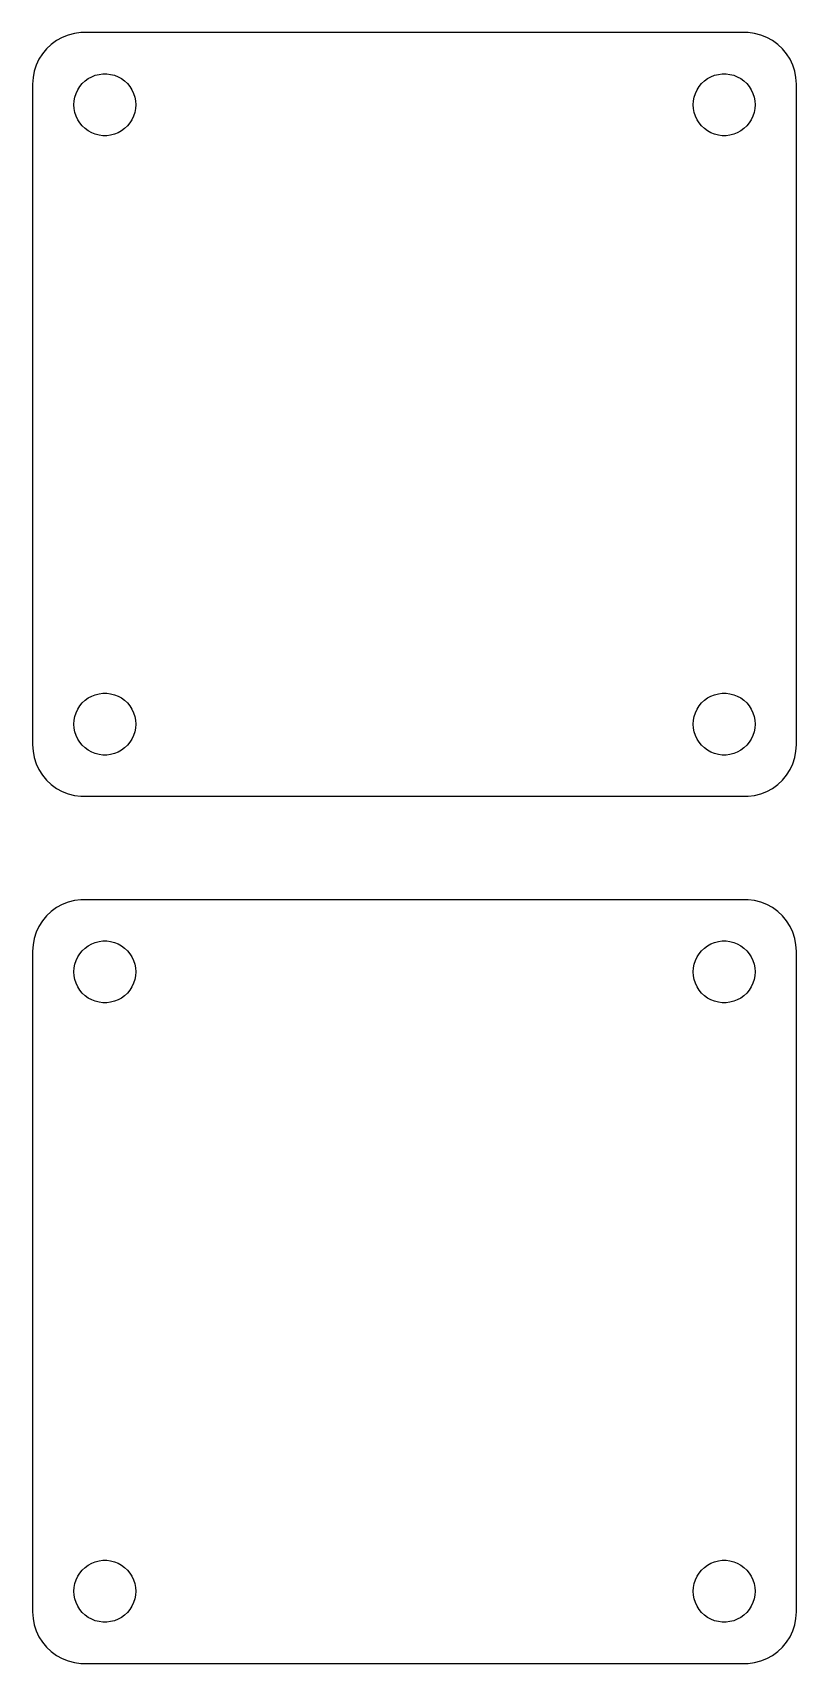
# Model space of a CAD drawing. Header units: metres. Extents: x -37 to 37, y 131 to 289.
import ezdxf

# ---------------------------------------------------------------- set-up
doc = ezdxf.new("R2010")
doc.units = ezdxf.units.M

msp = doc.modelspace()

# ---------------------------------------------------------------- linework, layer by layer
for p, q in [((-35.1871, 287.853), (-35.6448, 287.423)), ((-34.6791, 288.222), (-35.1871, 287.853)), ((-34.1289, 288.524), (-34.6791, 288.222)), ((-33.5451, 288.755), (-34.1289, 288.524)), ((-32.9369, 288.911), (-33.5451, 288.755)), ((-32.3139, 288.99), (-32.9369, 288.911)), ((32.3139, 288.99), (-32.3139, 288.99)), ((32.9369, 288.911), (32.3139, 288.99)), ((33.5451, 288.755), (32.9369, 288.911)), ((34.1289, 288.524), (33.5451, 288.755)), ((34.6791, 288.222), (34.1289, 288.524)), ((35.1871, 287.853), (34.6791, 288.222)), ((35.6448, 287.423), (35.1871, 287.853)), ((-36.3815, 286.409), (-36.6489, 285.841)), ((-36.0451, 286.939), (-36.3815, 286.409)), ((-35.6448, 287.423), (-36.0451, 286.939)), ((36.0451, 286.939), (35.6448, 287.423)), ((36.3815, 286.409), (36.0451, 286.939)), ((36.6489, 285.841), (36.3815, 286.409)), ((-36.9606, 284.627), (-37, 284)), ((-36.8429, 285.243), (-36.9606, 284.627)), ((-36.6489, 285.841), (-36.8429, 285.243)), ((-31.9123, 284.312), (-31.6075, 284.533)), ((-31.6075, 284.533), (-31.2773, 284.714)), ((-31.2773, 284.714), (-30.927, 284.853)), ((-30.927, 284.853), (-30.5621, 284.947)), ((-30.5621, 284.947), (-30.1884, 284.994)), ((-30.1884, 284.994), (-29.8116, 284.994)), ((-29.8116, 284.994), (-29.4379, 284.947)), ((-29.4379, 284.947), (-29.0729, 284.853)), ((-29.0729, 284.853), (-28.7227, 284.714)), ((-28.7227, 284.714), (-28.3925, 284.533)), ((-28.3925, 284.533), (-28.0877, 284.312)), ((28.0877, 284.312), (28.3925, 284.533)), ((28.3925, 284.533), (28.7227, 284.714)), ((28.7227, 284.714), (29.0729, 284.853)), ((29.0729, 284.853), (29.4379, 284.947)), ((29.4379, 284.947), (29.8116, 284.994)), ((29.8116, 284.994), (30.1884, 284.994)), ((30.1884, 284.994), (30.5621, 284.947)), ((30.5621, 284.947), (30.927, 284.853)), ((30.927, 284.853), (31.2773, 284.714)), ((31.2773, 284.714), (31.6075, 284.533)), ((31.6075, 284.533), (31.9123, 284.312)), ((36.8429, 285.243), (36.6489, 285.841)), ((36.9606, 284.627), (36.8429, 285.243)), ((37, 284), (36.9606, 284.627)), ((-37, 284), (-37, 220)), ((-32.9057, 282.746), (-32.7893, 283.104)), ((-32.7893, 283.104), (-32.6289, 283.445)), ((-32.6289, 283.445), (-32.427, 283.763)), ((-32.427, 283.763), (-32.1869, 284.054)), ((-32.1869, 284.054), (-31.9123, 284.312)), ((-28.0877, 284.312), (-27.8131, 284.054)), ((-27.8131, 284.054), (-27.5729, 283.763)), ((-27.5729, 283.763), (-27.3711, 283.445)), ((-27.3711, 283.445), (-27.2107, 283.104)), ((-27.2107, 283.104), (-27.0942, 282.746)), ((27.0942, 282.746), (27.2107, 283.104)), ((27.2107, 283.104), (27.3711, 283.445)), ((27.3711, 283.445), (27.5729, 283.763)), ((27.5729, 283.763), (27.8131, 284.054)), ((27.8131, 284.054), (28.0877, 284.312)), ((31.9123, 284.312), (32.1869, 284.054)), ((32.1869, 284.054), (32.427, 283.763)), ((32.427, 283.763), (32.6289, 283.445)), ((32.6289, 283.445), (32.7893, 283.104)), ((32.7893, 283.104), (32.9057, 282.746)), ((37, 220), (37, 284)), ((-33, 282), (-32.9763, 282.376)), ((-32.9763, 281.624), (-33, 282)), ((-32.9763, 282.376), (-32.9057, 282.746)), ((-32.9057, 281.254), (-32.9763, 281.624)), ((-32.7893, 280.896), (-32.9057, 281.254)), ((-27.0942, 281.254), (-27.2107, 280.896)), ((-27.0942, 282.746), (-27.0237, 282.376)), ((-27.0237, 281.624), (-27.0942, 281.254)), ((-27.0237, 282.376), (-27, 282)), ((-27, 282), (-27.0237, 281.624)), ((27, 282), (27.0237, 282.376)), ((27.0237, 281.624), (27, 282)), ((27.0237, 282.376), (27.0942, 282.746)), ((27.0942, 281.254), (27.0237, 281.624)), ((27.2107, 280.896), (27.0942, 281.254)), ((32.9057, 281.254), (32.7893, 280.896)), ((32.9057, 282.746), (32.9763, 282.376)), ((32.9763, 281.624), (32.9057, 281.254)), ((32.9763, 282.376), (33, 282)), ((33, 282), (32.9763, 281.624)), ((-32.6289, 280.555), (-32.7893, 280.896)), ((-32.427, 280.237), (-32.6289, 280.555)), ((-32.1869, 279.946), (-32.427, 280.237)), ((-31.9123, 279.688), (-32.1869, 279.946)), ((-31.6075, 279.467), (-31.9123, 279.688)), ((-28.0877, 279.688), (-28.3925, 279.467)), ((-27.8131, 279.946), (-28.0877, 279.688)), ((-27.5729, 280.237), (-27.8131, 279.946)), ((-27.3711, 280.555), (-27.5729, 280.237)), ((-27.2107, 280.896), (-27.3711, 280.555)), ((27.3711, 280.555), (27.2107, 280.896)), ((27.5729, 280.237), (27.3711, 280.555)), ((27.8131, 279.946), (27.5729, 280.237)), ((28.0877, 279.688), (27.8131, 279.946)), ((28.3925, 279.467), (28.0877, 279.688)), ((31.9123, 279.688), (31.6075, 279.467)), ((32.1869, 279.946), (31.9123, 279.688)), ((32.427, 280.237), (32.1869, 279.946)), ((32.6289, 280.555), (32.427, 280.237)), ((32.7893, 280.896), (32.6289, 280.555)), ((-31.2773, 279.286), (-31.6075, 279.467)), ((-30.927, 279.147), (-31.2773, 279.286)), ((-30.5621, 279.053), (-30.927, 279.147)), ((-30.1884, 279.006), (-30.5621, 279.053)), ((-29.8116, 279.006), (-30.1884, 279.006)), ((-29.4379, 279.053), (-29.8116, 279.006)), ((-29.0729, 279.147), (-29.4379, 279.053)), ((-28.7227, 279.286), (-29.0729, 279.147)), ((-28.3925, 279.467), (-28.7227, 279.286)), ((28.7227, 279.286), (28.3925, 279.467)), ((29.0729, 279.147), (28.7227, 279.286)), ((29.4379, 279.053), (29.0729, 279.147)), ((29.8116, 279.006), (29.4379, 279.053)), ((30.1884, 279.006), (29.8116, 279.006)), ((30.5621, 279.053), (30.1884, 279.006)), ((30.927, 279.147), (30.5621, 279.053)), ((31.2773, 279.286), (30.927, 279.147)), ((31.6075, 279.467), (31.2773, 279.286)), ((-31.9123, 224.312), (-31.6075, 224.533)), ((-31.6075, 224.533), (-31.2773, 224.714)), ((-31.2773, 224.714), (-30.927, 224.853)), ((-30.927, 224.853), (-30.5621, 224.947)), ((-30.5621, 224.947), (-30.1884, 224.994)), ((-30.1884, 224.994), (-29.8116, 224.994)), ((-29.8116, 224.994), (-29.4379, 224.947)), ((-29.4379, 224.947), (-29.0729, 224.853)), ((-29.0729, 224.853), (-28.7227, 224.714)), ((-28.7227, 224.714), (-28.3925, 224.533)), ((-28.3925, 224.533), (-28.0877, 224.312)), ((28.0877, 224.312), (28.3925, 224.533)), ((28.3925, 224.533), (28.7227, 224.714)), ((28.7227, 224.714), (29.0729, 224.853)), ((29.0729, 224.853), (29.4379, 224.947)), ((29.4379, 224.947), (29.8116, 224.994)), ((29.8116, 224.994), (30.1884, 224.994)), ((30.1884, 224.994), (30.5621, 224.947)), ((30.5621, 224.947), (30.927, 224.853)), ((30.927, 224.853), (31.2773, 224.714)), ((31.2773, 224.714), (31.6075, 224.533)), ((31.6075, 224.533), (31.9123, 224.312)), ((-32.9057, 222.746), (-32.7893, 223.104)), ((-32.7893, 223.104), (-32.6289, 223.445)), ((-32.6289, 223.445), (-32.427, 223.763)), ((-32.427, 223.763), (-32.1869, 224.054)), ((-32.1869, 224.054), (-31.9123, 224.312)), ((-28.0877, 224.312), (-27.8131, 224.054)), ((-27.8131, 224.054), (-27.5729, 223.763)), ((-27.5729, 223.763), (-27.3711, 223.445)), ((-27.3711, 223.445), (-27.2107, 223.104)), ((-27.2107, 223.104), (-27.0942, 222.746)), ((27.0942, 222.746), (27.2107, 223.104)), ((27.2107, 223.104), (27.3711, 223.445)), ((27.3711, 223.445), (27.5729, 223.763)), ((27.5729, 223.763), (27.8131, 224.054)), ((27.8131, 224.054), (28.0877, 224.312)), ((31.9123, 224.312), (32.1869, 224.054)), ((32.1869, 224.054), (32.427, 223.763)), ((32.427, 223.763), (32.6289, 223.445)), ((32.6289, 223.445), (32.7893, 223.104)), ((32.7893, 223.104), (32.9057, 222.746)), ((-33, 222), (-32.9763, 222.376)), ((-32.9763, 221.624), (-33, 222)), ((-32.9763, 222.376), (-32.9057, 222.746)), ((-32.9057, 221.254), (-32.9763, 221.624)), ((-32.7893, 220.896), (-32.9057, 221.254)), ((-27.0942, 221.254), (-27.2107, 220.896)), ((-27.0942, 222.746), (-27.0237, 222.376)), ((-27.0237, 221.624), (-27.0942, 221.254)), ((-27.0237, 222.376), (-27, 222)), ((-27, 222), (-27.0237, 221.624)), ((27, 222), (27.0237, 222.376)), ((27.0237, 221.624), (27, 222)), ((27.0237, 222.376), (27.0942, 222.746)), ((27.0942, 221.254), (27.0237, 221.624)), ((27.2107, 220.896), (27.0942, 221.254)), ((32.9057, 221.254), (32.7893, 220.896)), ((32.9057, 222.746), (32.9763, 222.376)), ((32.9763, 221.624), (32.9057, 221.254)), ((32.9763, 222.376), (33, 222)), ((33, 222), (32.9763, 221.624)), ((-37, 220), (-36.9606, 219.373)), ((-32.6289, 220.555), (-32.7893, 220.896)), ((-32.427, 220.237), (-32.6289, 220.555)), ((-32.1869, 219.946), (-32.427, 220.237)), ((-31.9123, 219.688), (-32.1869, 219.946)), ((-31.6075, 219.467), (-31.9123, 219.688)), ((-28.0877, 219.688), (-28.3925, 219.467)), ((-27.8131, 219.946), (-28.0877, 219.688)), ((-27.5729, 220.237), (-27.8131, 219.946)), ((-27.3711, 220.555), (-27.5729, 220.237)), ((-27.2107, 220.896), (-27.3711, 220.555)), ((27.3711, 220.555), (27.2107, 220.896)), ((27.5729, 220.237), (27.3711, 220.555)), ((27.8131, 219.946), (27.5729, 220.237)), ((28.0877, 219.688), (27.8131, 219.946)), ((28.3925, 219.467), (28.0877, 219.688)), ((31.9123, 219.688), (31.6075, 219.467)), ((32.1869, 219.946), (31.9123, 219.688)), ((32.427, 220.237), (32.1869, 219.946)), ((32.6289, 220.555), (32.427, 220.237)), ((32.7893, 220.896), (32.6289, 220.555)), ((36.9606, 219.373), (37, 220)), ((-36.9606, 219.373), (-36.8429, 218.757)), ((-36.8429, 218.757), (-36.6489, 218.159)), ((-36.6489, 218.159), (-36.3815, 217.591)), ((-31.2773, 219.286), (-31.6075, 219.467)), ((-30.927, 219.147), (-31.2773, 219.286)), ((-30.5621, 219.053), (-30.927, 219.147)), ((-30.1884, 219.006), (-30.5621, 219.053)), ((-29.8116, 219.006), (-30.1884, 219.006)), ((-29.4379, 219.053), (-29.8116, 219.006)), ((-29.0729, 219.147), (-29.4379, 219.053)), ((-28.7227, 219.286), (-29.0729, 219.147)), ((-28.3925, 219.467), (-28.7227, 219.286)), ((28.7227, 219.286), (28.3925, 219.467)), ((29.0729, 219.147), (28.7227, 219.286)), ((29.4379, 219.053), (29.0729, 219.147)), ((29.8116, 219.006), (29.4379, 219.053)), ((30.1884, 219.006), (29.8116, 219.006)), ((30.5621, 219.053), (30.1884, 219.006)), ((30.927, 219.147), (30.5621, 219.053)), ((31.2773, 219.286), (30.927, 219.147)), ((31.6075, 219.467), (31.2773, 219.286)), ((36.3815, 217.591), (36.6489, 218.159)), ((36.6489, 218.159), (36.8429, 218.757)), ((36.8429, 218.757), (36.9606, 219.373)), ((-36.3815, 217.591), (-36.0451, 217.061)), ((-36.0451, 217.061), (-35.6448, 216.577)), ((-35.6448, 216.577), (-35.1871, 216.147)), ((35.1871, 216.147), (35.6448, 216.577)), ((35.6448, 216.577), (36.0451, 217.061)), ((36.0451, 217.061), (36.3815, 217.591)), ((-35.1871, 216.147), (-34.6791, 215.778)), ((-34.6791, 215.778), (-34.1289, 215.476)), ((-34.1289, 215.476), (-33.5451, 215.245)), ((-33.5451, 215.245), (-32.9369, 215.089)), ((-32.9369, 215.089), (-32.3139, 215.01)), ((-32.3139, 215.01), (32.3139, 215.01)), ((32.3139, 215.01), (32.9369, 215.089)), ((32.9369, 215.089), (33.5451, 215.245)), ((33.5451, 215.245), (34.1289, 215.476)), ((34.1289, 215.476), (34.6791, 215.778)), ((34.6791, 215.778), (35.1871, 216.147)), ((-35.1871, 203.853), (-35.6448, 203.423)), ((-34.6791, 204.222), (-35.1871, 203.853)), ((-34.1289, 204.524), (-34.6791, 204.222)), ((-33.5451, 204.755), (-34.1289, 204.524)), ((-32.9369, 204.911), (-33.5451, 204.755)), ((-32.3139, 204.99), (-32.9369, 204.911)), ((32.3139, 204.99), (-32.3139, 204.99)), ((32.9369, 204.911), (32.3139, 204.99)), ((33.5451, 204.755), (32.9369, 204.911)), ((34.1289, 204.524), (33.5451, 204.755)), ((34.6791, 204.222), (34.1289, 204.524)), ((35.1871, 203.853), (34.6791, 204.222)), ((35.6448, 203.423), (35.1871, 203.853)), ((-36.3815, 202.409), (-36.6489, 201.841)), ((-36.0451, 202.939), (-36.3815, 202.409)), ((-35.6448, 203.423), (-36.0451, 202.939)), ((36.0451, 202.939), (35.6448, 203.423)), ((36.3815, 202.409), (36.0451, 202.939)), ((36.6489, 201.841), (36.3815, 202.409)), ((-36.8429, 201.243), (-36.9606, 200.627)), ((-36.6489, 201.841), (-36.8429, 201.243)), ((-31.6075, 200.533), (-31.2773, 200.714)), ((-31.2773, 200.714), (-30.927, 200.853)), ((-30.927, 200.853), (-30.5621, 200.947)), ((-30.5621, 200.947), (-30.1884, 200.994)), ((-30.1884, 200.994), (-29.8116, 200.994)), ((-29.8116, 200.994), (-29.4379, 200.947)), ((-29.4379, 200.947), (-29.0729, 200.853)), ((-29.0729, 200.853), (-28.7227, 200.714)), ((-28.7227, 200.714), (-28.3925, 200.533)), ((28.3925, 200.533), (28.7227, 200.714)), ((28.7227, 200.714), (29.0729, 200.853)), ((29.0729, 200.853), (29.4379, 200.947)), ((29.4379, 200.947), (29.8116, 200.994)), ((29.8116, 200.994), (30.1884, 200.994)), ((30.1884, 200.994), (30.5621, 200.947)), ((30.5621, 200.947), (30.927, 200.853)), ((30.927, 200.853), (31.2773, 200.714)), ((31.2773, 200.714), (31.6075, 200.533)), ((36.8429, 201.243), (36.6489, 201.841)), ((36.9606, 200.627), (36.8429, 201.243)), ((-36.9606, 200.627), (-37, 200)), ((-37, 200), (-37, 136)), ((-32.9057, 198.746), (-32.7893, 199.104)), ((-32.7893, 199.104), (-32.6289, 199.445)), ((-32.6289, 199.445), (-32.427, 199.763)), ((-32.427, 199.763), (-32.1869, 200.054)), ((-32.1869, 200.054), (-31.9123, 200.312)), ((-31.9123, 200.312), (-31.6075, 200.533)), ((-28.3925, 200.533), (-28.0877, 200.312)), ((-28.0877, 200.312), (-27.8131, 200.054)), ((-27.8131, 200.054), (-27.5729, 199.763)), ((-27.5729, 199.763), (-27.3711, 199.445)), ((-27.3711, 199.445), (-27.2107, 199.104)), ((-27.2107, 199.104), (-27.0942, 198.746)), ((27.0942, 198.746), (27.2107, 199.104)), ((27.2107, 199.104), (27.3711, 199.445)), ((27.3711, 199.445), (27.5729, 199.763)), ((27.5729, 199.763), (27.8131, 200.054)), ((27.8131, 200.054), (28.0877, 200.312)), ((28.0877, 200.312), (28.3925, 200.533)), ((31.6075, 200.533), (31.9123, 200.312)), ((31.9123, 200.312), (32.1869, 200.054)), ((32.1869, 200.054), (32.427, 199.763)), ((32.427, 199.763), (32.6289, 199.445)), ((32.6289, 199.445), (32.7893, 199.104)), ((32.7893, 199.104), (32.9057, 198.746)), ((37, 200), (36.9606, 200.627)), ((37, 136), (37, 200)), ((-33, 198), (-32.9763, 198.376)), ((-32.9763, 197.624), (-33, 198)), ((-32.9763, 198.376), (-32.9057, 198.746)), ((-32.9057, 197.254), (-32.9763, 197.624)), ((-27.0942, 198.746), (-27.0237, 198.376)), ((-27.0237, 197.624), (-27.0942, 197.254)), ((-27.0237, 198.376), (-27, 198)), ((-27, 198), (-27.0237, 197.624)), ((27, 198), (27.0237, 198.376)), ((27.0237, 197.624), (27, 198)), ((27.0237, 198.376), (27.0942, 198.746)), ((27.0942, 197.254), (27.0237, 197.624)), ((32.9057, 198.746), (32.9763, 198.376)), ((32.9763, 197.624), (32.9057, 197.254)), ((32.9763, 198.376), (33, 198)), ((33, 198), (32.9763, 197.624)), ((-32.7893, 196.896), (-32.9057, 197.254)), ((-32.6289, 196.555), (-32.7893, 196.896)), ((-32.427, 196.237), (-32.6289, 196.555)), ((-32.1869, 195.946), (-32.427, 196.237)), ((-31.9123, 195.688), (-32.1869, 195.946)), ((-27.8131, 195.946), (-28.0877, 195.688)), ((-27.5729, 196.237), (-27.8131, 195.946)), ((-27.3711, 196.555), (-27.5729, 196.237)), ((-27.2107, 196.896), (-27.3711, 196.555)), ((-27.0942, 197.254), (-27.2107, 196.896)), ((27.2107, 196.896), (27.0942, 197.254)), ((27.3711, 196.555), (27.2107, 196.896)), ((27.5729, 196.237), (27.3711, 196.555)), ((27.8131, 195.946), (27.5729, 196.237)), ((28.0877, 195.688), (27.8131, 195.946)), ((32.1869, 195.946), (31.9123, 195.688)), ((32.427, 196.237), (32.1869, 195.946)), ((32.6289, 196.555), (32.427, 196.237)), ((32.7893, 196.896), (32.6289, 196.555)), ((32.9057, 197.254), (32.7893, 196.896)), ((-31.6075, 195.467), (-31.9123, 195.688)), ((-31.2773, 195.286), (-31.6075, 195.467)), ((-30.927, 195.147), (-31.2773, 195.286)), ((-30.5621, 195.053), (-30.927, 195.147)), ((-30.1884, 195.006), (-30.5621, 195.053)), ((-29.8116, 195.006), (-30.1884, 195.006)), ((-29.4379, 195.053), (-29.8116, 195.006)), ((-29.0729, 195.147), (-29.4379, 195.053)), ((-28.7227, 195.286), (-29.0729, 195.147)), ((-28.3925, 195.467), (-28.7227, 195.286)), ((-28.0877, 195.688), (-28.3925, 195.467)), ((28.3925, 195.467), (28.0877, 195.688)), ((28.7227, 195.286), (28.3925, 195.467)), ((29.0729, 195.147), (28.7227, 195.286)), ((29.4379, 195.053), (29.0729, 195.147)), ((29.8116, 195.006), (29.4379, 195.053)), ((30.1884, 195.006), (29.8116, 195.006)), ((30.5621, 195.053), (30.1884, 195.006)), ((30.927, 195.147), (30.5621, 195.053)), ((31.2773, 195.286), (30.927, 195.147)), ((31.6075, 195.467), (31.2773, 195.286)), ((31.9123, 195.688), (31.6075, 195.467)), ((-31.6075, 140.533), (-31.2773, 140.714)), ((-31.2773, 140.714), (-30.927, 140.853)), ((-30.927, 140.853), (-30.5621, 140.947)), ((-30.5621, 140.947), (-30.1884, 140.994)), ((-30.1884, 140.994), (-29.8116, 140.994)), ((-29.8116, 140.994), (-29.4379, 140.947)), ((-29.4379, 140.947), (-29.0729, 140.853)), ((-29.0729, 140.853), (-28.7227, 140.714)), ((-28.7227, 140.714), (-28.3925, 140.533)), ((28.3925, 140.533), (28.7227, 140.714)), ((28.7227, 140.714), (29.0729, 140.853)), ((29.0729, 140.853), (29.4379, 140.947)), ((29.4379, 140.947), (29.8116, 140.994)), ((29.8116, 140.994), (30.1884, 140.994)), ((30.1884, 140.994), (30.5621, 140.947)), ((30.5621, 140.947), (30.927, 140.853)), ((30.927, 140.853), (31.2773, 140.714)), ((31.2773, 140.714), (31.6075, 140.533)), ((-32.9057, 138.746), (-32.7893, 139.104)), ((-32.7893, 139.104), (-32.6289, 139.445)), ((-32.6289, 139.445), (-32.427, 139.763)), ((-32.427, 139.763), (-32.1869, 140.054)), ((-32.1869, 140.054), (-31.9123, 140.312)), ((-31.9123, 140.312), (-31.6075, 140.533)), ((-28.3925, 140.533), (-28.0877, 140.312)), ((-28.0877, 140.312), (-27.8131, 140.054)), ((-27.8131, 140.054), (-27.5729, 139.763)), ((-27.5729, 139.763), (-27.3711, 139.445)), ((-27.3711, 139.445), (-27.2107, 139.104)), ((-27.2107, 139.104), (-27.0942, 138.746)), ((27.0942, 138.746), (27.2107, 139.104)), ((27.2107, 139.104), (27.3711, 139.445)), ((27.3711, 139.445), (27.5729, 139.763)), ((27.5729, 139.763), (27.8131, 140.054)), ((27.8131, 140.054), (28.0877, 140.312)), ((28.0877, 140.312), (28.3925, 140.533)), ((31.6075, 140.533), (31.9123, 140.312)), ((31.9123, 140.312), (32.1869, 140.054)), ((32.1869, 140.054), (32.427, 139.763)), ((32.427, 139.763), (32.6289, 139.445)), ((32.6289, 139.445), (32.7893, 139.104)), ((32.7893, 139.104), (32.9057, 138.746)), ((-33, 138), (-32.9763, 138.376)), ((-32.9763, 137.624), (-33, 138)), ((-32.9763, 138.376), (-32.9057, 138.746)), ((-32.9057, 137.254), (-32.9763, 137.624)), ((-27.0942, 138.746), (-27.0237, 138.376)), ((-27.0237, 137.624), (-27.0942, 137.254)), ((-27.0237, 138.376), (-27, 138)), ((-27, 138), (-27.0237, 137.624)), ((27, 138), (27.0237, 138.376)), ((27.0237, 137.624), (27, 138)), ((27.0237, 138.376), (27.0942, 138.746)), ((27.0942, 137.254), (27.0237, 137.624)), ((32.9057, 138.746), (32.9763, 138.376)), ((32.9763, 137.624), (32.9057, 137.254)), ((32.9763, 138.376), (33, 138)), ((33, 138), (32.9763, 137.624)), ((-37, 136), (-36.9606, 135.373)), ((-32.7893, 136.896), (-32.9057, 137.254)), ((-32.6289, 136.555), (-32.7893, 136.896)), ((-32.427, 136.237), (-32.6289, 136.555)), ((-32.1869, 135.946), (-32.427, 136.237)), ((-31.9123, 135.688), (-32.1869, 135.946)), ((-27.8131, 135.946), (-28.0877, 135.688)), ((-27.5729, 136.237), (-27.8131, 135.946)), ((-27.3711, 136.555), (-27.5729, 136.237)), ((-27.2107, 136.896), (-27.3711, 136.555)), ((-27.0942, 137.254), (-27.2107, 136.896)), ((27.2107, 136.896), (27.0942, 137.254)), ((27.3711, 136.555), (27.2107, 136.896)), ((27.5729, 136.237), (27.3711, 136.555)), ((27.8131, 135.946), (27.5729, 136.237)), ((28.0877, 135.688), (27.8131, 135.946)), ((32.1869, 135.946), (31.9123, 135.688)), ((32.427, 136.237), (32.1869, 135.946)), ((32.6289, 136.555), (32.427, 136.237)), ((32.7893, 136.896), (32.6289, 136.555)), ((32.9057, 137.254), (32.7893, 136.896)), ((36.9606, 135.373), (37, 136)), ((-36.9606, 135.373), (-36.8429, 134.757)), ((-36.8429, 134.757), (-36.6489, 134.159)), ((-31.6075, 135.467), (-31.9123, 135.688)), ((-31.2773, 135.286), (-31.6075, 135.467)), ((-30.927, 135.147), (-31.2773, 135.286)), ((-30.5621, 135.053), (-30.927, 135.147)), ((-30.1884, 135.006), (-30.5621, 135.053)), ((-29.8116, 135.006), (-30.1884, 135.006)), ((-29.4379, 135.053), (-29.8116, 135.006)), ((-29.0729, 135.147), (-29.4379, 135.053)), ((-28.7227, 135.286), (-29.0729, 135.147)), ((-28.3925, 135.467), (-28.7227, 135.286)), ((-28.0877, 135.688), (-28.3925, 135.467)), ((28.3925, 135.467), (28.0877, 135.688)), ((28.7227, 135.286), (28.3925, 135.467)), ((29.0729, 135.147), (28.7227, 135.286)), ((29.4379, 135.053), (29.0729, 135.147)), ((29.8116, 135.006), (29.4379, 135.053)), ((30.1884, 135.006), (29.8116, 135.006)), ((30.5621, 135.053), (30.1884, 135.006)), ((30.927, 135.147), (30.5621, 135.053)), ((31.2773, 135.286), (30.927, 135.147)), ((31.6075, 135.467), (31.2773, 135.286)), ((31.9123, 135.688), (31.6075, 135.467)), ((36.6489, 134.159), (36.8429, 134.757)), ((36.8429, 134.757), (36.9606, 135.373)), ((-36.6489, 134.159), (-36.3815, 133.591)), ((-36.3815, 133.591), (-36.0451, 133.061)), ((-36.0451, 133.061), (-35.6448, 132.577)), ((35.6448, 132.577), (36.0451, 133.061)), ((36.0451, 133.061), (36.3815, 133.591)), ((36.3815, 133.591), (36.6489, 134.159)), ((-35.6448, 132.577), (-35.1871, 132.147)), ((-35.1871, 132.147), (-34.6791, 131.778)), ((-34.6791, 131.778), (-34.1289, 131.476)), ((-34.1289, 131.476), (-33.5451, 131.245)), ((-33.5451, 131.245), (-32.9369, 131.089)), ((32.9369, 131.089), (33.5451, 131.245)), ((33.5451, 131.245), (34.1289, 131.476)), ((34.1289, 131.476), (34.6791, 131.778)), ((34.6791, 131.778), (35.1871, 132.147)), ((35.1871, 132.147), (35.6448, 132.577)), ((-32.9369, 131.089), (-32.3139, 131.01)), ((-32.3139, 131.01), (32.3139, 131.01)), ((32.3139, 131.01), (32.9369, 131.089))]:
    msp.add_line(p, q)

doc.saveas('drawing.dxf')
